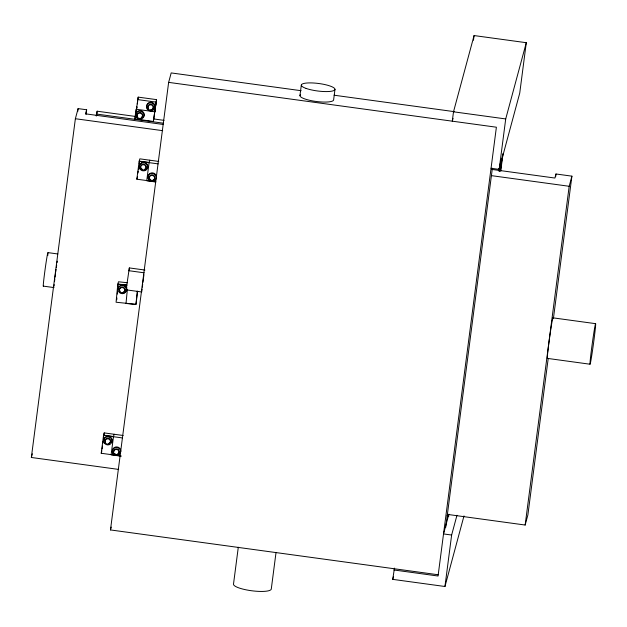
<?xml version="1.0" encoding="UTF-8"?>
<svg xmlns="http://www.w3.org/2000/svg" width="627" height="627" viewBox="0 0 627 627"><rect width="100%" height="100%" fill="white"/><g stroke="black" fill="none" stroke-linecap="round" stroke-linejoin="round"><path stroke-width="0.94" d="M116.732 299.777L116.92 297.888M117.28 294.094L117.555 291.257M118.009 286.523L118.189 284.627M127.391 289.071L126.011 303.46L135.957 304.503L137.25 291.053M137.642 291.445L135.981 304.307L116.073 302.23L117.821 284.055L126.873 284.995M129.154 269.673L129.334 267.925L144.923 270.057M118.66 469.419L31.35 457.475L75.373 118.722L78.109 108.604L86.651 109.772L86.048 114.404M77.732 111.512L78.109 108.604M96.15 115.893L97.161 111.206L135.934 116.512M96.55 115.862L97.161 111.206M135.009 118.926L138.191 97.122L156.538 99.63L153.364 121.442L134.821 118.903L136.075 109.223L154.814 111.786L156.076 102.107L137.525 99.568M136.678 108.737L136.929 106.802L136.49 108.432M137.305 103.894L137.681 100.994M137.932 99.058L138.191 97.122M121.058 455.986L101.229 453.266L103.58 435.162L113.495 436.525L111.12 454.818L121.035 456.174M155.778 181.799L136.843 179.204L139.194 161.1L149.116 162.456L146.734 180.748L155.755 181.987M102.13 448.932L102.499 446.103M102.867 443.273L103.11 441.392M103.479 438.563L103.721 436.674M103.972 434.785L104.215 432.904L123.151 435.491M137.995 172.981L138.238 171.1M138.489 169.212L138.857 166.382M139.218 163.553L139.468 161.672M142.07 289.094L141.694 291.963L126.098 289.831L129.334 267.925M153.364 121.442L156.538 99.63M438.218 574.771L110.47 529.933L168.639 82.372L171.187 72.92L301.125 90.703M142.313 287.174L142.69 284.297M142.94 282.385L143.936 274.72M238.299 547.238L233.518 583.988A19.053 4.248 7.4 0 0 251.27 590.705A19.053 4.248 7.4 0 0 271.264 589.153L276.037 552.403M299.949 95.61L301.321 85.107M334.983 89.363L333.619 99.865A16.968 3.786 7.4 0 1 314.378 101.213A16.968 3.786 7.4 0 1 300.584 94.708M463.996 515.903L444.951 586.504L392.737 579.364L394.461 568.101M452.286 121.176L453.501 111.802L474.075 35.559L526.288 42.699L519.736 93.125L499.163 169.368L491.051 168.255M473.463 40.246L474.075 35.559M445.687 527.456L492.375 168.248M498.402 170.826L498.653 168.882M498.724 170.622L498.982 168.679M444.951 586.504L451.636 535.035L456.973 515.269M499.163 169.368L505.715 118.942L526.288 42.699M499.217 171.304L500.228 163.529M499.554 171.085L500.816 161.366M499.876 170.881L501.396 159.219M500.503 170.591L502.65 154.077M500.707 171.343L502.979 153.858M555.632 176.759L555.992 173.985L571.91 176.156L553.492 317.873M447.545 514.414L525.152 525.034L569.183 186.282L571.91 176.156M548.194 358.636L527.887 514.908L525.152 525.034M86.651 109.772L85.554 113.84L163.13 124.452M31.35 457.475L32.345 453.799M154.626 111.763L155.284 109.31M136.843 179.204L137.509 176.759M149.093 162.644L149.751 160.198M126.098 289.831L126.842 287.08M104.215 432.904L103.557 435.35L122.484 437.944M101.229 453.266L101.887 450.821M113.471 436.713L114.13 434.26M110.47 529.933L111.238 527.095M452.537 120.235L453.047 118.354M392.737 579.364L393.497 576.534M448.861 514.164L443.524 533.93L451.636 535.035M555.992 173.985L554.895 178.044L491.866 169.423M127.516 282.738L118.464 281.789L117.805 284.243L126.85 285.183M334.089 95.21L454.332 111.661M453.501 111.802L505.715 118.942M168.639 82.372L496.388 127.21L438.054 576.017L393.952 569.982M153.38 118.903L164.047 120.36M96.393 114.036L163.286 123.182M75.373 118.722L162.691 130.667M491.568 175.662L569.183 186.282M158.764 161.429L139.837 158.843L139.17 161.288L158.106 163.882M552.943 317.834L595.626 323.673A20.487 0.603 -82.2 0 1 591.817 355.031A20.487 0.603 -82.2 0 1 591.026 353.134A20.487 0.603 -82.2 0 1 595.626 323.673M47.942 252.618L57.802 253.966M128.59 270.668L144.186 272.808M43.271 286.116L54.032 287.589M547.332 358.378L590.023 364.216M447.09 515.794L448.908 516.037M119.545 289.846A2.735 2.665 15.1 0 1 121.748 286.978A2.735 2.665 15.1 0 1 124.891 288.914A2.735 2.665 15.1 0 1 123.237 292.119M120.047 291.147A2.735 2.665 15.1 0 1 119.71 290.528M126.521 289.792A4.185 4.075 15.1 0 1 125.643 291.712M124.844 292.433A4.185 4.075 15.1 0 1 123.887 292.927M122.829 293.154A4.185 4.075 15.1 0 1 121.74 293.115M118.244 289.455A4.185 4.075 15.1 0 1 126.301 287.683M126.411 289.243A4.185 4.075 15.1 0 1 120.893 293.452A4.185 4.075 15.1 0 1 119.263 286.727A4.185 4.075 15.1 0 1 126.16 288.208M149.516 178.287A2.735 2.665 15.1 0 1 152.627 174.831A2.735 2.665 15.1 0 1 154.164 179.228M153.631 179.683A2.735 2.665 15.1 0 1 152.996 179.988M150.903 179.831A2.735 2.665 15.1 0 1 149.837 178.914M155.394 179.643A4.185 4.075 15.1 0 1 154.579 180.341M152.533 181.007A4.185 4.075 15.1 0 1 151.444 180.929M148.779 179.165A4.185 4.075 15.1 0 1 150.888 173.052A4.185 4.075 15.1 0 1 156.405 176.696M145.527 168.577A2.735 2.665 15.1 0 1 144.359 169.337M142.266 169.188A2.735 2.665 15.1 0 1 141.678 168.796M141.2 168.263A2.735 2.665 15.1 0 1 140.887 167.636M140.785 166.257A2.735 2.665 15.1 0 1 144.335 164.282A2.735 2.665 15.1 0 1 145.926 168.005M139.445 166.516A4.185 4.075 15.1 0 1 144.931 162.424A4.185 4.075 15.1 0 1 146.757 169M145.942 169.698A4.185 4.075 15.1 0 1 144.97 170.16M143.896 170.356A4.185 4.075 15.1 0 1 142.807 170.278M140.142 168.522A4.185 4.075 15.1 0 1 139.656 167.558M118.55 453.29A2.735 2.665 15.1 0 1 117.374 454.05M115.29 453.893A2.735 2.665 15.1 0 1 114.694 453.501M113.761 451.659A2.735 2.665 15.1 0 1 117.006 448.893A2.735 2.665 15.1 0 1 118.942 452.71M120.376 452.827A4.185 4.075 15.1 0 1 119.773 453.713M117.986 454.865A4.185 4.075 15.1 0 1 116.912 455.069M113.166 453.227A4.185 4.075 15.1 0 1 112.68 452.271M112.46 451.221A4.185 4.075 15.1 0 1 116.881 446.918A4.185 4.075 15.1 0 1 120.721 451.824M105.124 441.016A2.735 2.665 15.1 0 1 107.421 438.218A2.735 2.665 15.1 0 1 110.501 440.248A2.735 2.665 15.1 0 1 108.737 443.399M105.587 442.333A2.735 2.665 15.1 0 1 105.265 441.698M109.349 444.222A4.185 4.075 15.1 0 1 108.283 444.418M103.823 440.577A4.185 4.075 15.1 0 1 108.785 436.345A4.185 4.075 15.1 0 1 111.739 442.184M137.65 116.638A2.735 2.665 15.1 0 1 138.387 112.938A2.735 2.665 15.1 0 1 142.18 113.714A2.735 2.665 15.1 0 1 141.443 117.414M136.106 115.932A4.185 4.075 15.1 0 1 140.856 110.658A4.185 4.075 15.1 0 1 143.207 117.374M148.427 108.338A2.735 2.665 15.1 0 1 149.163 104.638A2.735 2.665 15.1 0 1 152.957 105.407A2.735 2.665 15.1 0 1 152.22 109.106M151.585 109.411A2.735 2.665 15.1 0 1 150.888 109.537M147.369 108.589A4.185 4.075 15.1 0 1 148.207 103.141A4.185 4.075 15.1 0 1 153.834 103.557A4.185 4.075 15.1 0 1 153.983 109.067M153.513 106.896A2.735 2.665 15.1 0 1 153.286 107.554M547.551 357.97A20.487 0.603 -82.2 0 1 549.683 337.012A20.487 0.603 -82.2 0 1 552.967 318.806M54.071 286.084A16.968 0.502 -82.2 0 1 54.196 284.611M54.502 281.648A16.968 0.502 -82.2 0 1 54.823 278.929M55.035 277.142A16.968 0.502 -82.2 0 1 55.474 273.764M55.701 272.016A16.968 0.502 -82.2 0 1 56.062 269.375M56.312 267.635A16.968 0.502 -82.2 0 1 56.681 265.096M57.041 262.689A16.968 0.502 -82.2 0 1 57.269 261.2M43.435 285.928A16.968 0.502 -82.2 0 1 45.614 265.73A16.968 0.502 -82.2 0 1 47.777 255.589M119.882 291.751A2.735 2.665 15.1 0 0 124.593 291.336A2.735 2.665 15.1 0 0 121.818 287.55A2.735 2.665 15.1 0 0 119.882 291.751M149.673 179.518A2.735 2.665 15.1 0 0 154.399 179.259A2.735 2.665 15.1 0 0 151.75 175.388A2.735 2.665 15.1 0 0 149.673 179.518M148.638 179.683A4.185 4.075 15.1 0 0 155.857 179.283A4.185 4.075 15.1 0 0 151.812 173.373A4.185 4.075 15.1 0 0 148.638 179.683M141.036 168.875A2.735 2.665 15.1 0 0 145.762 168.608A2.735 2.665 15.1 0 0 143.113 164.736A2.735 2.665 15.1 0 0 141.036 168.875M140.009 169.039A4.185 4.075 15.1 0 0 147.22 168.639A4.185 4.075 15.1 0 0 143.175 162.722A4.185 4.075 15.1 0 0 140.009 169.039M114.051 453.58A2.735 2.665 15.1 0 0 118.777 453.321A2.735 2.665 15.1 0 0 116.128 449.449A2.735 2.665 15.1 0 0 114.051 453.58M113.025 453.752A4.185 4.075 15.1 0 0 120.235 453.345A4.185 4.075 15.1 0 0 116.191 447.435A4.185 4.075 15.1 0 0 113.025 453.752M105.422 442.936A2.735 2.665 15.1 0 0 110.14 442.67A2.735 2.665 15.1 0 0 107.491 438.798A2.735 2.665 15.1 0 0 105.422 442.936M104.388 443.101A4.185 4.075 15.1 0 0 111.598 442.701A4.185 4.075 15.1 0 0 107.554 436.784A4.185 4.075 15.1 0 0 104.388 443.101M137.485 117.249A2.735 2.665 15.1 0 0 142.211 116.983A2.735 2.665 15.1 0 0 139.562 113.111A2.735 2.665 15.1 0 0 137.485 117.249M136.459 117.414A4.185 4.075 15.1 0 0 143.669 117.014A4.185 4.075 15.1 0 0 139.625 111.097A4.185 4.075 15.1 0 0 136.459 117.414M148.262 108.941A2.735 2.665 15.1 0 0 152.988 108.675A2.735 2.665 15.1 0 0 150.339 104.811A2.735 2.665 15.1 0 0 148.262 108.941M147.235 109.106A4.185 4.075 15.1 0 0 154.446 108.706A4.185 4.075 15.1 0 0 150.402 102.797A4.185 4.075 15.1 0 0 147.235 109.106M306.094 88.415A16.968 3.786 7.4 0 0 334.356 90.272A16.968 3.786 7.4 0 0 314.002 83.03A16.968 3.786 7.4 0 0 306.094 88.415"/></g></svg>
